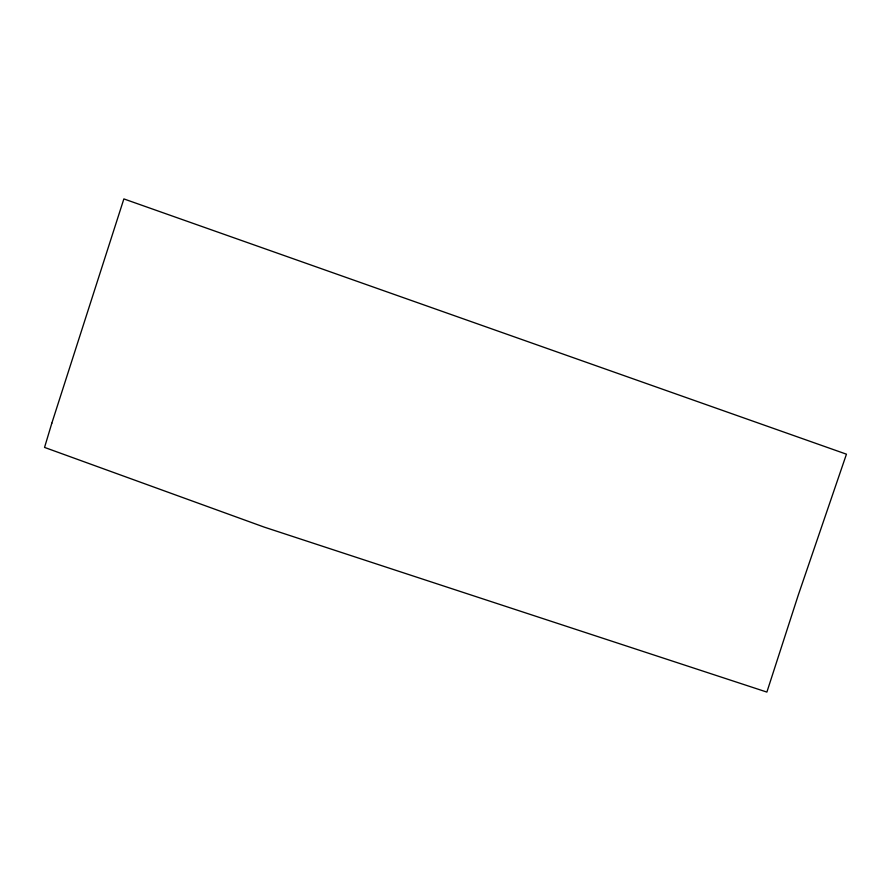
<?xml version="1.0" encoding="UTF-8"?>
<svg xmlns="http://www.w3.org/2000/svg" width="891" height="891" viewBox="0 0 891 891"><rect width="100%" height="100%" fill="white"/><g stroke="black" fill="none" stroke-linecap="round" stroke-linejoin="round"><path stroke-width="1.34" d="M51.823 423.203L44.55 447.416L264.181 527.104L766.884 692.084L798.258 595.132L846.45 454.187L123.871 198.916L51.823 423.203"/></g></svg>
